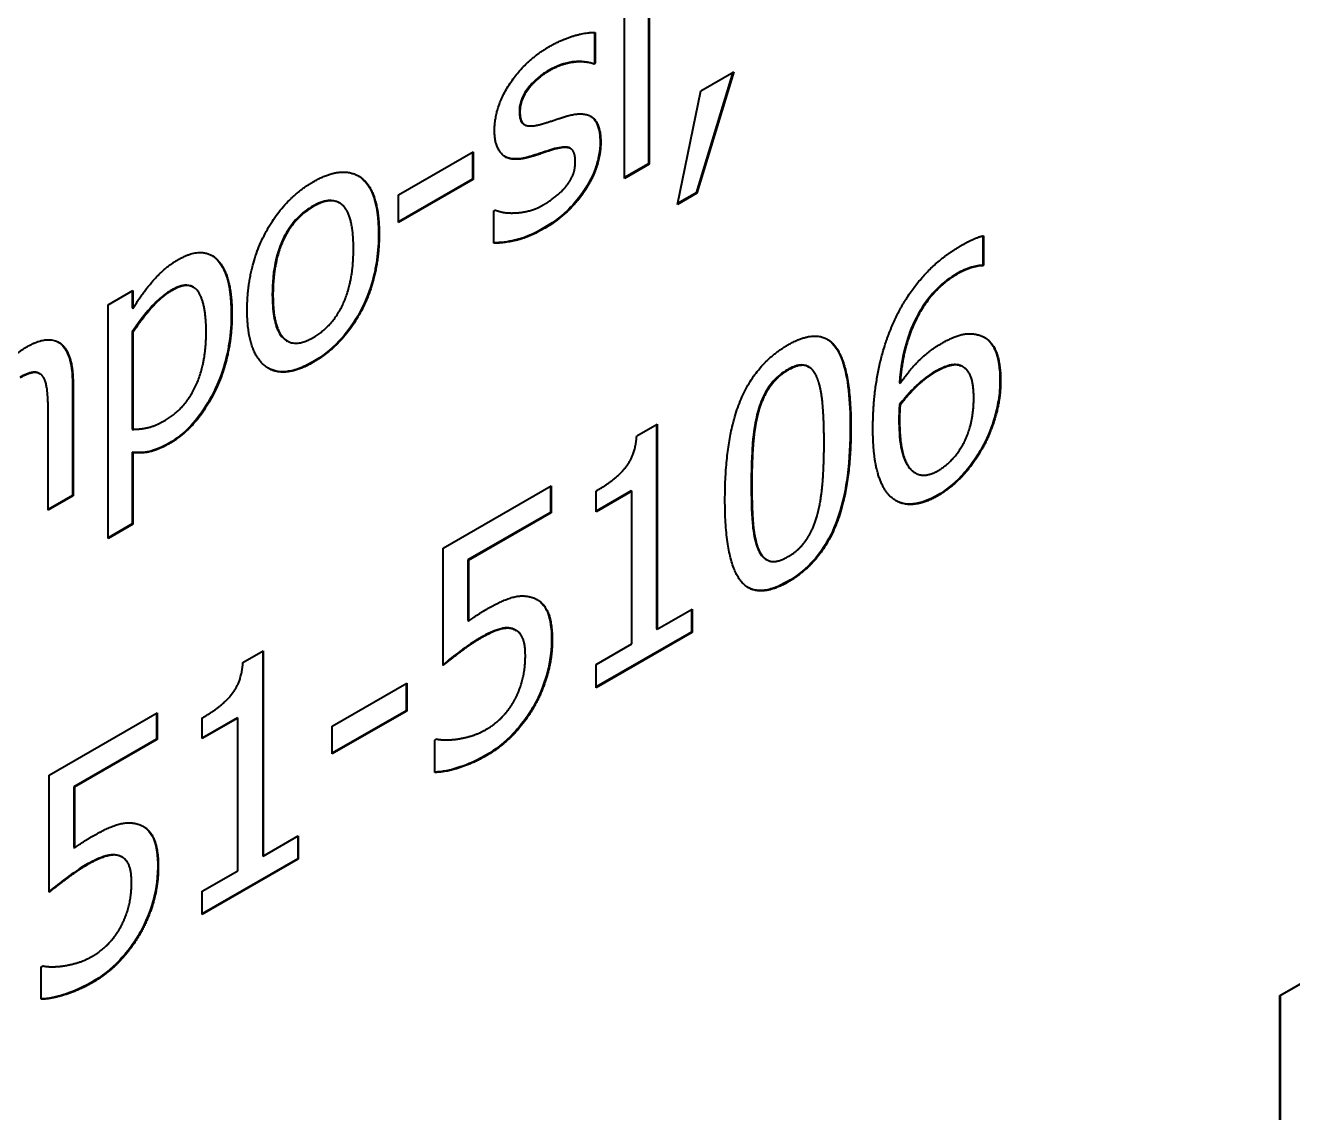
# Model space of a CAD drawing. Header units: millimetres. Extents: x 0 to 4752, y 0 to 3360.
# Drawn here: x 4304.67 to 4316.32, y 2302.83 to 2312.82 of the extents above; entities that cross this region are included whole.
import ezdxf

# ---------------------------------------------------------------- set-up
doc = ezdxf.new("R2010")
doc.units = ezdxf.units.MM
doc.header["$LTSCALE"] = 8
doc.layers.add('가시적인 것(ISO)', color=3, linetype='Continuous', lineweight=40)
doc.layers.add('가시적인 좁은 것(ISO)', color=3, linetype='Continuous', lineweight=35)

msp = doc.modelspace()

# ---------------------------------------------------------------- linework, layer by layer
at = {"layer": '가시적인 것(ISO)'}
for p, q in [((4316.206, 2303.902), (4335.156, 2314.815)), ((4335.162, 2314.811), (4316.211, 2303.899)), ((4310.404, 2313.112), (4310.404, 2311.548)), ((4310.41, 2313.116), (4310.41, 2311.545)), ((4310.181, 2311.413), (4310.181, 2312.984)), ((4309.908, 2312.754), (4309.908, 2312.474)), ((4309.914, 2312.754), (4309.914, 2312.471)), ((4309.908, 2312.474), (4309.896, 2312.467)), ((4309.896, 2312.467), (4309.902, 2312.464)), ((4309.914, 2312.471), (4309.902, 2312.464)), ((4309.908, 2312.474), (4309.914, 2312.471)), ((4311.179, 2312.388), (4310.841, 2311.279)), ((4311.187, 2312.393), (4310.847, 2311.276)), ((4310.883, 2312.218), (4311.187, 2312.393)), ((4310.669, 2311.174), (4310.883, 2312.218)), ((4309.258, 2311.91), (4309.263, 2311.906)), ((4309.683, 2311.69), (4309.688, 2311.686)), ((4308.106, 2311.262), (4308.792, 2311.656)), ((4308.786, 2311.653), (4308.786, 2311.405)), ((4308.792, 2311.656), (4308.792, 2311.402)), ((4309.279, 2311.604), (4309.284, 2311.601)), ((4310.404, 2311.548), (4310.181, 2311.42)), ((4310.41, 2311.545), (4310.181, 2311.413)), ((4310.404, 2311.548), (4310.41, 2311.545)), ((4308.786, 2311.405), (4308.106, 2311.014)), ((4308.792, 2311.402), (4308.106, 2311.007)), ((4308.786, 2311.405), (4308.792, 2311.402)), ((4308.106, 2311.007), (4308.106, 2311.262)), ((4310.847, 2311.276), (4310.669, 2311.174)), ((4310.841, 2311.279), (4310.671, 2311.181)), ((4310.841, 2311.279), (4310.847, 2311.276)), ((4307.558, 2311.191), (4307.563, 2311.188)), ((4308.982, 2311.115), (4308.994, 2311.122)), ((4308.982, 2310.818), (4308.982, 2311.115)), ((4313.477, 2310.884), (4313.477, 2310.619)), ((4313.483, 2310.885), (4313.483, 2310.616)), ((4313.477, 2310.619), (4313.467, 2310.613)), ((4313.467, 2310.613), (4313.472, 2310.61)), ((4313.483, 2310.616), (4313.472, 2310.61)), ((4313.477, 2310.619), (4313.483, 2310.616)), ((4306.215, 2310.416), (4306.221, 2310.413)), ((4305.435, 2310.251), (4305.664, 2310.383)), ((4305.658, 2310.38), (4305.658, 2310.222)), ((4305.664, 2310.383), (4305.664, 2310.218)), ((4305.435, 2308.102), (4305.435, 2310.251)), ((4305.658, 2310.222), (4305.664, 2310.218)), ((4305.658, 2310.001), (4305.664, 2309.998)), ((4305.658, 2310.001), (4305.658, 2309.109)), ((4305.664, 2309.998), (4305.664, 2309.106)), ((4307.076, 2309.921), (4307.082, 2309.918)), ((4304.803, 2309.62), (4304.809, 2309.617)), ((4311.872, 2309.682), (4311.878, 2309.679)), ((4313.264, 2309.694), (4313.27, 2309.691)), ((4313.289, 2309.683), (4313.294, 2309.68)), ((4305.108, 2309.518), (4305.108, 2308.499)), ((4305.114, 2309.515), (4305.114, 2308.496)), ((4312.71, 2309.534), (4312.716, 2309.531)), ((4304.885, 2308.364), (4304.885, 2309.259)), ((4312.71, 2309.333), (4312.716, 2309.329)), ((4310.295, 2309.046), (4310.483, 2309.155)), ((4310.477, 2309.151), (4310.477, 2307.272)), ((4310.483, 2309.155), (4310.483, 2307.269)), ((4305.658, 2309.109), (4305.664, 2309.106)), ((4305.658, 2308.895), (4305.664, 2308.892)), ((4305.658, 2308.895), (4305.658, 2308.237)), ((4305.664, 2308.892), (4305.664, 2308.234)), ((4312.851, 2308.709), (4312.856, 2308.706)), ((4308.514, 2308.014), (4309.507, 2308.586)), ((4309.502, 2308.583), (4309.502, 2308.343)), ((4309.507, 2308.586), (4309.507, 2308.34)), ((4310.244, 2308.54), (4309.921, 2308.354)), ((4309.921, 2308.348), (4309.921, 2308.539)), ((4310.244, 2308.54), (4310.25, 2308.537)), ((4305.108, 2308.499), (4304.885, 2308.37)), ((4305.114, 2308.496), (4304.885, 2308.364)), ((4305.108, 2308.499), (4305.114, 2308.496)), ((4310.25, 2308.537), (4309.921, 2308.348)), ((4310.25, 2307.134), (4310.25, 2308.537)), ((4309.502, 2308.343), (4308.742, 2307.906)), ((4309.507, 2308.34), (4308.747, 2307.902)), ((4309.502, 2308.343), (4309.507, 2308.34)), ((4305.658, 2308.237), (4305.435, 2308.109)), ((4305.664, 2308.234), (4305.435, 2308.102)), ((4305.658, 2308.237), (4305.664, 2308.234)), ((4308.514, 2306.935), (4308.514, 2308.014)), ((4308.742, 2307.906), (4308.747, 2307.902)), ((4308.742, 2307.906), (4308.742, 2307.348)), ((4308.747, 2307.902), (4308.747, 2307.344)), ((4311.485, 2307.91), (4311.49, 2307.907)), ((4310.483, 2307.269), (4310.804, 2307.454)), ((4310.798, 2307.45), (4310.798, 2307.243)), ((4310.804, 2307.454), (4310.804, 2307.24)), ((4308.742, 2307.348), (4308.747, 2307.344)), ((4309.163, 2307.27), (4309.169, 2307.266)), ((4309.181, 2307.261), (4309.187, 2307.258)), ((4310.477, 2307.272), (4310.483, 2307.269)), ((4310.798, 2307.243), (4309.921, 2306.738)), ((4310.804, 2307.24), (4309.921, 2306.731)), ((4310.798, 2307.243), (4310.804, 2307.24)), ((4306.675, 2306.962), (4306.862, 2307.07)), ((4306.857, 2307.066), (4306.857, 2305.187)), ((4306.862, 2307.07), (4306.862, 2305.184)), ((4309.921, 2306.945), (4310.25, 2307.134)), ((4309.921, 2306.731), (4309.921, 2306.945)), ((4307.495, 2306.377), (4308.18, 2306.772)), ((4308.174, 2306.768), (4308.174, 2306.52)), ((4308.18, 2306.772), (4308.18, 2306.517)), ((4304.894, 2305.929), (4305.887, 2306.501)), ((4305.881, 2306.498), (4305.881, 2306.258)), ((4305.887, 2306.501), (4305.887, 2306.255)), ((4306.624, 2306.455), (4306.301, 2306.269)), ((4306.301, 2306.263), (4306.301, 2306.454)), ((4306.629, 2306.452), (4306.301, 2306.263)), ((4306.624, 2306.455), (4306.629, 2306.452)), ((4306.629, 2305.049), (4306.629, 2306.452)), ((4308.174, 2306.52), (4307.495, 2306.129)), ((4308.18, 2306.517), (4307.495, 2306.123)), ((4308.174, 2306.52), (4308.18, 2306.517)), ((4307.495, 2306.123), (4307.495, 2306.377)), ((4305.881, 2306.258), (4305.121, 2305.821)), ((4305.887, 2306.255), (4305.127, 2305.818)), ((4305.881, 2306.258), (4305.887, 2306.255)), ((4308.439, 2306.25), (4308.457, 2306.26)), ((4308.439, 2305.953), (4308.439, 2306.25)), ((4304.894, 2304.851), (4304.894, 2305.929)), ((4305.121, 2305.821), (4305.121, 2305.263)), ((4305.121, 2305.821), (4305.127, 2305.818)), ((4305.127, 2305.818), (4305.127, 2305.26)), ((4306.862, 2305.184), (4307.184, 2305.369)), ((4307.178, 2305.365), (4307.178, 2305.158)), ((4307.184, 2305.369), (4307.184, 2305.155)), ((4305.121, 2305.263), (4305.127, 2305.26)), ((4305.542, 2305.185), (4305.548, 2305.182)), ((4305.561, 2305.176), (4305.567, 2305.173)), ((4306.857, 2305.187), (4306.862, 2305.184)), ((4307.178, 2305.158), (4306.301, 2304.653)), ((4307.184, 2305.155), (4306.301, 2304.646)), ((4306.301, 2304.86), (4306.629, 2305.049)), ((4307.178, 2305.158), (4307.184, 2305.155)), ((4306.301, 2304.646), (4306.301, 2304.86)), ((4304.819, 2304.165), (4304.837, 2304.175)), ((4304.819, 2303.868), (4304.819, 2304.165)), ((4316.206, 2300.435), (4316.206, 2303.902)), ((4316.206, 2303.902), (4316.211, 2303.899)), ((4316.211, 2303.899), (4316.211, 2300.432))]:
    msp.add_line(p, q, dxfattribs=at)
for points, degree in [([(4309.494, 2312.626), (4309.607, 2312.691), (4309.836, 2312.758), (4309.914, 2312.754)], 2), ([(4308.988, 2311.854), (4308.988, 2312.068), (4309.265, 2312.494), (4309.494, 2312.626)], 2), ([(4309.49, 2312.401), (4309.377, 2312.336), (4309.221, 2312.136), (4309.221, 2312.026)], 2), ([(4309.902, 2312.464), (4309.814, 2312.494), (4309.6, 2312.464), (4309.49, 2312.401)], 2), ([(4309.221, 2312.026), (4309.221, 2311.926), (4309.314, 2311.882), (4309.416, 2311.911)], 2), ([(4309.416, 2311.911), (4309.466, 2311.925), (4309.592, 2311.967), (4309.661, 2311.988)], 2), ([(4309.661, 2311.988), (4309.811, 2312.03), (4309.964, 2311.916), (4309.964, 2311.741)], 2), ([(4309.284, 2311.601), (4309.129, 2311.564), (4308.988, 2311.7), (4308.988, 2311.854)], 2), ([(4309.73, 2311.571), (4309.73, 2311.664), (4309.642, 2311.71), (4309.529, 2311.678)], 2), ([(4309.964, 2311.741), (4309.964, 2311.639), (4309.895, 2311.42), (4309.827, 2311.315)], 2), ([(4309.529, 2311.678), (4309.485, 2311.664), (4309.345, 2311.617), (4309.284, 2311.601)], 2), ([(4309.65, 2311.345), (4309.692, 2311.402), (4309.73, 2311.497), (4309.73, 2311.571)], 2), ([(4307.322, 2311.382), (4307.597, 2311.54), (4307.927, 2311.296), (4307.927, 2310.901)], 2), ([(4306.714, 2310.202), (4306.714, 2310.596), (4307.049, 2311.224), (4307.322, 2311.382)], 2), ([(4309.441, 2311.172), (4309.496, 2311.204), (4309.62, 2311.304), (4309.65, 2311.345)], 2), ([(4309.827, 2311.315), (4309.755, 2311.204), (4309.572, 2311.025), (4309.433, 2310.945)], 2), ([(4307.322, 2311.154), (4307.144, 2311.052), (4306.951, 2310.644), (4306.951, 2310.338)], 2), ([(4307.691, 2310.765), (4307.691, 2311.07), (4307.499, 2311.256), (4307.322, 2311.154)], 2), ([(4308.994, 2311.122), (4309.023, 2311.111), (4309.102, 2311.093), (4309.169, 2311.095)], 2), ([(4309.169, 2311.095), (4309.226, 2311.096), (4309.367, 2311.129), (4309.441, 2311.172)], 2), ([(4307.927, 2310.901), (4307.927, 2310.504), (4307.597, 2309.882), (4307.322, 2309.723)], 2), ([(4309.433, 2310.945), (4309.296, 2310.867), (4309.06, 2310.815), (4308.982, 2310.818)], 2), ([(4313.277, 2310.796), (4313.338, 2310.831), (4313.443, 2310.878), (4313.483, 2310.885)], 2), ([(4307.322, 2309.95), (4307.498, 2310.051), (4307.691, 2310.463), (4307.691, 2310.765)], 2), ([(4312.664, 2310.105), (4312.762, 2310.321), (4313.073, 2310.679), (4313.277, 2310.796)], 2), ([(4305.664, 2310.218), (4305.749, 2310.357), (4305.957, 2310.596), (4306.079, 2310.666)], 2), ([(4306.079, 2310.666), (4306.312, 2310.8), (4306.574, 2310.523), (4306.574, 2310.164)], 2), ([(4313.245, 2310.535), (4313.019, 2310.405), (4312.742, 2309.892), (4312.716, 2309.531)], 2), ([(4313.472, 2310.61), (4313.439, 2310.611), (4313.316, 2310.575), (4313.245, 2310.535)], 2), ([(4306.337, 2309.997), (4306.337, 2310.267), (4306.189, 2310.478), (4306.023, 2310.383)], 2), ([(4306.023, 2310.383), (4305.927, 2310.327), (4305.745, 2310.122), (4305.664, 2309.998)], 2), ([(4306.951, 2310.338), (4306.951, 2310.042), (4307.144, 2309.848), (4307.322, 2309.95)], 2), ([(4307.322, 2309.723), (4307.039, 2309.56), (4306.714, 2309.819), (4306.714, 2310.202)], 2), ([(4306.574, 2310.164), (4306.574, 2309.77), (4306.249, 2309.119), (4306.001, 2308.976)], 2), ([(4312.466, 2309.116), (4312.466, 2309.389), (4312.563, 2309.884), (4312.664, 2310.105)], 2), ([(4305.963, 2309.192), (4306.141, 2309.294), (4306.337, 2309.709), (4306.337, 2309.997)], 2), ([(4311.686, 2309.883), (4311.984, 2310.054), (4312.264, 2309.673), (4312.264, 2309.127)], 2), ([(4313.093, 2309.894), (4313.198, 2309.955), (4313.357, 2309.997), (4313.443, 2309.972)], 2), ([(4313.443, 2309.972), (4313.543, 2309.943), (4313.64, 2309.731), (4313.64, 2309.551)], 2), ([(4304.276, 2309.409), (4304.379, 2309.575), (4304.577, 2309.801), (4304.688, 2309.865)], 2), ([(4304.688, 2309.865), (4304.888, 2309.98), (4305.114, 2309.805), (4305.114, 2309.515)], 2), ([(4311.106, 2308.459), (4311.106, 2309.025), (4311.389, 2309.712), (4311.686, 2309.883)], 2), ([(4312.716, 2309.531), (4312.802, 2309.651), (4312.984, 2309.832), (4313.093, 2309.894)], 2), ([(4304.841, 2309.585), (4304.813, 2309.628), (4304.713, 2309.629), (4304.628, 2309.58)], 2), ([(4311.686, 2309.65), (4311.585, 2309.592), (4311.454, 2309.407), (4311.416, 2309.275)], 2), ([(4311.951, 2309.586), (4311.915, 2309.672), (4311.787, 2309.709), (4311.686, 2309.65)], 2), ([(4312.017, 2308.985), (4312.017, 2309.2), (4311.988, 2309.501), (4311.951, 2309.586)], 2), ([(4313.038, 2309.631), (4312.953, 2309.582), (4312.793, 2309.43), (4312.716, 2309.329)], 2), ([(4313.27, 2309.691), (4313.222, 2309.707), (4313.101, 2309.667), (4313.038, 2309.631)], 2), ([(4313.289, 2309.683), (4313.281, 2309.687), (4313.273, 2309.691), (4313.264, 2309.694)], 3), ([(4313.393, 2309.397), (4313.393, 2309.526), (4313.335, 2309.667), (4313.27, 2309.691)], 2), ([(4304.885, 2309.259), (4304.885, 2309.368), (4304.867, 2309.544), (4304.841, 2309.585)], 2), ([(4313.64, 2309.551), (4313.64, 2309.39), (4313.547, 2309.064), (4313.47, 2308.927)], 2), ([(4313.066, 2308.727), (4313.213, 2308.812), (4313.393, 2309.157), (4313.393, 2309.397)], 2), ([(4311.416, 2309.275), (4311.379, 2309.147), (4311.353, 2308.806), (4311.353, 2308.601)], 2), ([(4312.716, 2309.329), (4312.714, 2309.298), (4312.711, 2309.239), (4312.711, 2309.195)], 2), ([(4305.664, 2309.106), (4305.753, 2309.108), (4305.881, 2309.144), (4305.963, 2309.192)], 2), ([(4312.264, 2309.127), (4312.264, 2308.564), (4311.981, 2307.873), (4311.686, 2307.703)], 2), ([(4312.711, 2309.195), (4312.711, 2308.977), (4312.784, 2308.753), (4312.84, 2308.716)], 2), ([(4309.921, 2308.539), (4310.107, 2308.647), (4310.283, 2308.87), (4310.295, 2309.046)], 2), ([(4312.666, 2308.458), (4312.572, 2308.517), (4312.466, 2308.838), (4312.466, 2309.116)], 2), ([(4306.001, 2308.976), (4305.9, 2308.918), (4305.745, 2308.883), (4305.664, 2308.892)], 2), ([(4311.953, 2308.31), (4311.988, 2308.434), (4312.017, 2308.77), (4312.017, 2308.985)], 2), ([(4313.47, 2308.927), (4313.389, 2308.784), (4313.186, 2308.568), (4313.065, 2308.497)], 2), ([(4312.835, 2308.719), (4312.84, 2308.715), (4312.845, 2308.712), (4312.851, 2308.709)], 3), ([(4312.84, 2308.716), (4312.892, 2308.679), (4313.003, 2308.691), (4313.066, 2308.727)], 2), ([(4311.353, 2308.601), (4311.353, 2308.38), (4311.376, 2308.098), (4311.414, 2308.005)], 2), ([(4311.686, 2307.703), (4311.387, 2307.531), (4311.106, 2307.907), (4311.106, 2308.459)], 2), ([(4313.065, 2308.497), (4312.943, 2308.427), (4312.742, 2308.407), (4312.666, 2308.458)], 2), ([(4311.686, 2307.936), (4311.786, 2307.993), (4311.916, 2308.179), (4311.953, 2308.31)], 2), ([(4311.414, 2308.005), (4311.45, 2307.917), (4311.58, 2307.875), (4311.686, 2307.936)], 2), ([(4308.912, 2307.451), (4309.051, 2307.531), (4309.243, 2307.589), (4309.331, 2307.562)], 2), ([(4309.331, 2307.562), (4309.421, 2307.535), (4309.518, 2307.354), (4309.518, 2307.164)], 2), ([(4308.747, 2307.344), (4308.792, 2307.377), (4308.877, 2307.431), (4308.912, 2307.451)], 2), ([(4309.169, 2307.266), (4309.117, 2307.289), (4308.965, 2307.246), (4308.872, 2307.192)], 2), ([(4309.181, 2307.261), (4309.176, 2307.264), (4309.169, 2307.267), (4309.163, 2307.27)], 3), ([(4309.271, 2307.024), (4309.271, 2307.136), (4309.218, 2307.248), (4309.169, 2307.266)], 2), ([(4308.872, 2307.192), (4308.772, 2307.135), (4308.574, 2306.985), (4308.514, 2306.935)], 2), ([(4309.518, 2307.164), (4309.518, 2307.013), (4309.434, 2306.707), (4309.358, 2306.568)], 2), ([(4309.179, 2306.629), (4309.224, 2306.718), (4309.271, 2306.912), (4309.271, 2307.024)], 2), ([(4306.301, 2306.454), (4306.487, 2306.562), (4306.663, 2306.785), (4306.675, 2306.962)], 2), ([(4309.358, 2306.568), (4309.281, 2306.429), (4309.054, 2306.188), (4308.913, 2306.107)], 2), ([(4308.918, 2306.352), (4308.991, 2306.394), (4309.129, 2306.535), (4309.179, 2306.629)], 2), ([(4308.652, 2306.26), (4308.724, 2306.273), (4308.843, 2306.309), (4308.918, 2306.352)], 2), ([(4308.457, 2306.26), (4308.485, 2306.252), (4308.589, 2306.251), (4308.652, 2306.26)], 2), ([(4308.913, 2306.107), (4308.784, 2306.033), (4308.532, 2305.953), (4308.439, 2305.953)], 2), ([(4305.291, 2305.366), (4305.431, 2305.446), (4305.623, 2305.504), (4305.711, 2305.477)], 2), ([(4305.711, 2305.477), (4305.8, 2305.451), (4305.897, 2305.269), (4305.897, 2305.079)], 2), ([(4305.127, 2305.26), (4305.171, 2305.292), (4305.256, 2305.346), (4305.291, 2305.366)], 2), ([(4305.548, 2305.182), (4305.497, 2305.205), (4305.344, 2305.161), (4305.252, 2305.108)], 2), ([(4305.561, 2305.176), (4305.555, 2305.179), (4305.549, 2305.182), (4305.542, 2305.185)], 3), ([(4305.651, 2304.939), (4305.651, 2305.051), (4305.598, 2305.163), (4305.548, 2305.182)], 2), ([(4305.252, 2305.108), (4305.152, 2305.05), (4304.954, 2304.9), (4304.894, 2304.851)], 2), ([(4305.897, 2305.079), (4305.897, 2304.928), (4305.814, 2304.622), (4305.737, 2304.483)], 2), ([(4305.558, 2304.545), (4305.604, 2304.634), (4305.651, 2304.827), (4305.651, 2304.939)], 2), ([(4305.737, 2304.483), (4305.661, 2304.344), (4305.434, 2304.103), (4305.293, 2304.022)], 2), ([(4305.297, 2304.267), (4305.371, 2304.309), (4305.509, 2304.45), (4305.558, 2304.545)], 2), ([(4305.032, 2304.175), (4305.104, 2304.188), (4305.222, 2304.224), (4305.297, 2304.267)], 2), ([(4304.837, 2304.175), (4304.865, 2304.167), (4304.969, 2304.166), (4305.032, 2304.175)], 2), ([(4305.293, 2304.022), (4305.164, 2303.948), (4304.911, 2303.869), (4304.819, 2303.868)], 2)]:
    msp.add_open_spline(points, degree=degree, dxfattribs=at)
for points, knots in [([(4309.484, 2312.404), (4309.453, 2312.387), (4309.422, 2312.366), (4309.364, 2312.318), (4309.338, 2312.292), (4309.283, 2312.229), (4309.267, 2312.203), (4309.246, 2312.166), (4309.236, 2312.141), (4309.219, 2312.085), (4309.216, 2312.056), (4309.216, 2312.029)], [-0.03809161, -0.03809161, -0.03809161, -0.03809161, -0.03300874, -0.03300874, -0.02841118, -0.02841118, -0.02292935, -0.02292935, -0.0124796, -0.0124796, 0, 0, 0, 0]), ([(4309.896, 2312.467), (4309.822, 2312.493), (4309.752, 2312.49), (4309.631, 2312.473), (4309.559, 2312.447), (4309.484, 2312.404)], [-0.06842509, -0.06842509, -0.06842509, -0.06842509, -0.03965883, -0.03965883, 0, 0, 0, 0]), ([(4309.216, 2312.029), (4309.216, 2312.008), (4309.217, 2311.986), (4309.226, 2311.95), (4309.232, 2311.935), (4309.246, 2311.919), (4309.251, 2311.914), (4309.258, 2311.91)], [-0.08964712, -0.08964712, -0.08964712, -0.08964712, -0.06640988, -0.06640988, -0.04463576, -0.04463576, -0.03550573, -0.03550573, -0.03550573, -0.03550573]), ([(4309.87, 2311.984), (4309.87, 2311.984), (4309.87, 2311.984), (4309.891, 2311.971), (4309.915, 2311.949), (4309.951, 2311.863), (4309.958, 2311.805), (4309.958, 2311.744)], [-0.05350551, -0.05350551, -0.05350551, -0.05350551, -0.05306638, -0.05306638, -0.02777285, -0.02777285, 0, 0, 0, 0]), ([(4309.683, 2311.69), (4309.676, 2311.694), (4309.667, 2311.697), (4309.622, 2311.704), (4309.575, 2311.696), (4309.524, 2311.681)], [-0.0370105, -0.0370105, -0.0370105, -0.0370105, -0.02809906, -0.02809906, 0, 0, 0, 0]), ([(4309.958, 2311.744), (4309.958, 2311.707), (4309.954, 2311.668), (4309.939, 2311.582), (4309.927, 2311.541), (4309.892, 2311.441), (4309.86, 2311.378), (4309.821, 2311.318)], [-0.05351654, -0.05351654, -0.05351654, -0.05351654, -0.0409973, -0.0409973, -0.02689996, -0.02689996, 0, 0, 0, 0]), ([(4309.279, 2311.604), (4309.24, 2311.595), (4309.201, 2311.59), (4309.135, 2311.593), (4309.108, 2311.6), (4309.083, 2311.613)], [-0.08866957, -0.08866957, -0.08866957, -0.08866957, -0.06798356, -0.06798356, -0.05093879, -0.05093879, -0.05093879, -0.05093879]), ([(4309.524, 2311.681), (4309.477, 2311.667), (4309.421, 2311.648), (4309.366, 2311.629), (4309.322, 2311.616), (4309.279, 2311.604)], [-0.03004787, -0.03004787, -0.03004787, -0.03004787, -0.02357112, -0.02357112, 0, 0, 0, 0]), ([(4307.733, 2311.437), (4307.736, 2311.436), (4307.739, 2311.434), (4307.785, 2311.404), (4307.831, 2311.357), (4307.907, 2311.17), (4307.922, 2311.039), (4307.922, 2310.904)], [-0.116905, -0.116905, -0.116905, -0.116905, -0.1136226, -0.1136226, -0.0617594, -0.0617594, 0, 0, 0, 0]), ([(4309.821, 2311.318), (4309.754, 2311.214), (4309.69, 2311.149), (4309.59, 2311.051), (4309.508, 2310.995), (4309.427, 2310.948)], [-0.06336077, -0.06336077, -0.06336077, -0.06336077, -0.04312074, -0.04312074, 0, 0, 0, 0]), ([(4307.316, 2311.157), (4307.286, 2311.14), (4307.256, 2311.12), (4307.2, 2311.074), (4307.175, 2311.049), (4307.113, 2310.977), (4307.082, 2310.93), (4307.029, 2310.828), (4307.002, 2310.764), (4306.953, 2310.563), (4306.945, 2310.445), (4306.945, 2310.342)], [-0.1718603, -0.1718603, -0.1718603, -0.1718603, -0.1450483, -0.1450483, -0.1202898, -0.1202898, -0.083085, -0.083085, -0.0475005, -0.0475005, 0, 0, 0, 0]), ([(4307.558, 2311.191), (4307.558, 2311.191), (4307.558, 2311.191), (4307.529, 2311.207), (4307.496, 2311.214), (4307.413, 2311.205), (4307.365, 2311.186), (4307.316, 2311.157)], [-0.04733155, -0.04733155, -0.04733155, -0.04733155, -0.04729209, -0.04729209, -0.02585599, -0.02585599, 0, 0, 0, 0]), ([(4307.922, 2310.904), (4307.922, 2310.827), (4307.917, 2310.746), (4307.895, 2310.59), (4307.88, 2310.515), (4307.833, 2310.363), (4307.795, 2310.26), (4307.68, 2310.061), (4307.623, 2309.984), (4307.481, 2309.836), (4307.399, 2309.774), (4307.316, 2309.726)], [-0.2344064, -0.2344064, -0.2344064, -0.2344064, -0.1790611, -0.1790611, -0.1302839, -0.1302839, -0.0811533, -0.0811533, -0.0439624, -0.0439624, 0, 0, 0, 0]), ([(4309.427, 2310.948), (4309.294, 2310.872), (4309.206, 2310.852), (4309.11, 2310.831), (4309.041, 2310.82), (4308.982, 2310.821)], [-0.05487967, -0.05487967, -0.05487967, -0.05487967, -0.03610513, -0.03610513, -0.00112488, -0.00112488, -0.00112488, -0.00112488]), ([(4306.387, 2310.706), (4306.39, 2310.704), (4306.394, 2310.702), (4306.439, 2310.671), (4306.48, 2310.622), (4306.553, 2310.44), (4306.568, 2310.305), (4306.568, 2310.167)], [-0.1140246, -0.1140246, -0.1140246, -0.1140246, -0.1101388, -0.1101388, -0.0632762, -0.0632762, 0, 0, 0, 0]), ([(4313.239, 2310.538), (4313.177, 2310.502), (4313.115, 2310.456), (4313, 2310.342), (4312.95, 2310.278), (4312.846, 2310.108), (4312.81, 2310.016), (4312.741, 2309.805), (4312.719, 2309.664), (4312.71, 2309.534)], [-0.1305848, -0.1305848, -0.1305848, -0.1305848, -0.1079336, -0.1079336, -0.0862861, -0.0862861, -0.0569744, -0.0569744, 0, 0, 0, 0]), ([(4313.467, 2310.613), (4313.434, 2310.614), (4313.388, 2310.601), (4313.328, 2310.584), (4313.284, 2310.564), (4313.239, 2310.538)], [-0.03255013, -0.03255013, -0.03255013, -0.03255013, -0.02359364, -0.02359364, 0, 0, 0, 0]), ([(4306.215, 2310.416), (4306.215, 2310.416), (4306.214, 2310.416), (4306.192, 2310.429), (4306.166, 2310.434), (4306.099, 2310.426), (4306.058, 2310.409), (4306.018, 2310.386)], [-0.03843862, -0.03843862, -0.03843862, -0.03843862, -0.03818519, -0.03818519, -0.02145576, -0.02145576, 0, 0, 0, 0]), ([(4306.018, 2310.386), (4305.986, 2310.368), (4305.954, 2310.345), (4305.89, 2310.292), (4305.86, 2310.261), (4305.804, 2310.199), (4305.738, 2310.124), (4305.658, 2310.001)], [-0.1791388, -0.1791388, -0.1791388, -0.1791388, -0.1176168, -0.1176168, -0.0548899, -0.0548899, 0, 0, 0, 0]), ([(4306.945, 2310.342), (4306.945, 2310.273), (4306.949, 2310.205), (4306.968, 2310.092), (4306.981, 2310.044), (4307.027, 2309.956), (4307.055, 2309.933), (4307.076, 2309.921)], [-0.09215979, -0.09215979, -0.09215979, -0.09215979, -0.07620997, -0.07620997, -0.06294949, -0.06294949, -0.04700202, -0.04700202, -0.04700202, -0.04700202]), ([(4306.568, 2310.167), (4306.568, 2310.082), (4306.562, 2309.993), (4306.536, 2309.821), (4306.517, 2309.738), (4306.447, 2309.522), (4306.395, 2309.421), (4306.306, 2309.272), (4306.254, 2309.201), (4306.132, 2309.071), (4306.065, 2309.019), (4305.996, 2308.979)], [-0.1439258, -0.1439258, -0.1439258, -0.1439258, -0.1215063, -0.1215063, -0.1015717, -0.1015717, -0.07039, -0.07039, -0.0365438, -0.0365438, 0, 0, 0, 0]), ([(4312.043, 2309.937), (4312.052, 2309.932), (4312.06, 2309.926), (4312.097, 2309.896), (4312.143, 2309.849), (4312.239, 2309.583), (4312.258, 2309.361), (4312.258, 2309.13)], [-0.1967538, -0.1967538, -0.1967538, -0.1967538, -0.1778314, -0.1778314, -0.1056911, -0.1056911, 0, 0, 0, 0]), ([(4313.49, 2309.953), (4313.502, 2309.946), (4313.514, 2309.937), (4313.556, 2309.898), (4313.575, 2309.864), (4313.621, 2309.762), (4313.634, 2309.661), (4313.634, 2309.554)], [-0.06918492, -0.06918492, -0.06918492, -0.06918492, -0.06403429, -0.06403429, -0.0489567, -0.0489567, 0, 0, 0, 0]), ([(4304.977, 2309.908), (4304.98, 2309.906), (4304.983, 2309.905), (4305.014, 2309.884), (4305.045, 2309.851), (4305.099, 2309.713), (4305.108, 2309.616), (4305.108, 2309.518)], [-0.08550858, -0.08550858, -0.08550858, -0.08550858, -0.08197159, -0.08197159, -0.04502634, -0.04502634, 0, 0, 0, 0]), ([(4307.316, 2309.726), (4307.271, 2309.7), (4307.226, 2309.678), (4307.14, 2309.648), (4307.101, 2309.639), (4307.004, 2309.632), (4306.952, 2309.643), (4306.907, 2309.668)], [-0.2485918, -0.2485918, -0.2485918, -0.2485918, -0.2102442, -0.2102442, -0.174715, -0.174715, -0.1206371, -0.1206371, -0.1206371, -0.1206371]), ([(4304.803, 2309.62), (4304.801, 2309.621), (4304.799, 2309.623), (4304.784, 2309.629), (4304.767, 2309.634), (4304.707, 2309.626), (4304.665, 2309.607), (4304.623, 2309.583)], [-0.04126539, -0.04126539, -0.04126539, -0.04126539, -0.03828666, -0.03828666, -0.02245416, -0.02245416, 0, 0, 0, 0]), ([(4311.68, 2309.654), (4311.658, 2309.641), (4311.635, 2309.626), (4311.593, 2309.592), (4311.573, 2309.574), (4311.535, 2309.533), (4311.508, 2309.499), (4311.449, 2309.393), (4311.427, 2309.335), (4311.41, 2309.278)], [-0.08997993, -0.08997993, -0.08997993, -0.08997993, -0.06661875, -0.06661875, -0.04544513, -0.04544513, -0.02339217, -0.02339217, 0, 0, 0, 0]), ([(4311.872, 2309.682), (4311.871, 2309.683), (4311.87, 2309.683), (4311.842, 2309.699), (4311.815, 2309.699), (4311.758, 2309.693), (4311.719, 2309.676), (4311.68, 2309.654)], [-0.03284508, -0.03284508, -0.03284508, -0.03284508, -0.03244493, -0.03244493, -0.02060767, -0.02060767, 0, 0, 0, 0]), ([(4313.033, 2309.634), (4312.976, 2309.601), (4312.921, 2309.56), (4312.833, 2309.476), (4312.778, 2309.421), (4312.71, 2309.333)], [-0.1079572, -0.1079572, -0.1079572, -0.1079572, -0.0425059, -0.0425059, 0, 0, 0, 0]), ([(4313.264, 2309.694), (4313.248, 2309.7), (4313.231, 2309.702), (4313.195, 2309.701), (4313.176, 2309.697), (4313.115, 2309.677), (4313.074, 2309.658), (4313.033, 2309.634)], [-0.04335179, -0.04335179, -0.04335179, -0.04335179, -0.03261415, -0.03261415, -0.02189406, -0.02189406, 0, 0, 0, 0]), ([(4313.634, 2309.554), (4313.634, 2309.496), (4313.629, 2309.435), (4313.611, 2309.319), (4313.597, 2309.258), (4313.548, 2309.1), (4313.511, 2309.014), (4313.464, 2308.931)], [-0.09951917, -0.09951917, -0.09951917, -0.09951917, -0.0648033, -0.0648033, -0.03592276, -0.03592276, 0, 0, 0, 0]), ([(4311.41, 2309.278), (4311.382, 2309.178), (4311.367, 2309.072), (4311.357, 2308.934), (4311.347, 2308.809), (4311.347, 2308.604)], [-0.2872609, -0.2872609, -0.2872609, -0.2872609, -0.0939422, -0.0939422, 0, 0, 0, 0]), ([(4312.71, 2309.333), (4312.709, 2309.312), (4312.708, 2309.292), (4312.707, 2309.264), (4312.705, 2309.239), (4312.705, 2309.198)], [-0.06799961, -0.06799961, -0.06799961, -0.06799961, -0.01890132, -0.01890132, 0, 0, 0, 0]), ([(4312.258, 2309.13), (4312.258, 2308.987), (4312.251, 2308.833), (4312.216, 2308.563), (4312.191, 2308.436), (4312.128, 2308.245), (4312.094, 2308.159), (4312, 2307.998), (4311.952, 2307.933), (4311.828, 2307.804), (4311.754, 2307.749), (4311.68, 2307.707)], [-0.2680321, -0.2680321, -0.2680321, -0.2680321, -0.1780903, -0.1780903, -0.1090851, -0.1090851, -0.0707526, -0.0707526, -0.0392192, -0.0392192, 0, 0, 0, 0]), ([(4312.705, 2309.198), (4312.705, 2309.113), (4312.71, 2309.024), (4312.736, 2308.871), (4312.756, 2308.827), (4312.789, 2308.764), (4312.809, 2308.736), (4312.835, 2308.719)], [-0.06210647, -0.06210647, -0.06210647, -0.06210647, -0.04130619, -0.04130619, -0.02008937, -0.02008937, 0, 0, 0, 0]), ([(4305.996, 2308.979), (4305.902, 2308.926), (4305.845, 2308.91), (4305.761, 2308.891), (4305.708, 2308.889), (4305.658, 2308.895)], [-0.04631278, -0.04631278, -0.04631278, -0.04631278, -0.0307743, -0.0307743, 0, 0, 0, 0]), ([(4313.464, 2308.931), (4313.437, 2308.883), (4313.408, 2308.837), (4313.34, 2308.743), (4313.306, 2308.704), (4313.208, 2308.601), (4313.135, 2308.544), (4313.059, 2308.501)], [-0.06961396, -0.06961396, -0.06961396, -0.06961396, -0.05591575, -0.05591575, -0.04004824, -0.04004824, 0, 0, 0, 0]), ([(4311.347, 2308.604), (4311.347, 2308.487), (4311.35, 2308.354), (4311.363, 2308.198), (4311.372, 2308.098), (4311.409, 2308.008)], [-0.189822, -0.189822, -0.189822, -0.189822, -0.0541151, -0.0541151, 0, 0, 0, 0]), ([(4313.059, 2308.501), (4313.017, 2308.476), (4312.974, 2308.456), (4312.894, 2308.429), (4312.855, 2308.421), (4312.766, 2308.416), (4312.719, 2308.427), (4312.677, 2308.45)], [-0.07891905, -0.07891905, -0.07891905, -0.07891905, -0.05657826, -0.05657826, -0.03546572, -0.03546572, -0.00444952, -0.00444952, -0.00444952, -0.00444952]), ([(4311.409, 2308.008), (4311.418, 2307.985), (4311.429, 2307.964), (4311.455, 2307.932), (4311.469, 2307.919), (4311.485, 2307.91)], [-0.0500509, -0.0500509, -0.0500509, -0.0500509, -0.04141394, -0.04141394, -0.03402, -0.03402, -0.03402, -0.03402]), ([(4311.68, 2307.707), (4311.634, 2307.68), (4311.588, 2307.658), (4311.502, 2307.631), (4311.463, 2307.624), (4311.386, 2307.625), (4311.351, 2307.634), (4311.319, 2307.652)], [-0.4075803, -0.4075803, -0.4075803, -0.4075803, -0.3359098, -0.3359098, -0.270443, -0.270443, -0.2011203, -0.2011203, -0.2011203, -0.2011203]), ([(4309.376, 2307.543), (4309.389, 2307.536), (4309.401, 2307.527), (4309.436, 2307.494), (4309.458, 2307.464), (4309.502, 2307.361), (4309.512, 2307.268), (4309.512, 2307.167)], [-0.08110192, -0.08110192, -0.08110192, -0.08110192, -0.07025254, -0.07025254, -0.04617148, -0.04617148, 0, 0, 0, 0]), ([(4309.163, 2307.27), (4309.145, 2307.277), (4309.126, 2307.281), (4309.075, 2307.282), (4309.048, 2307.274), (4308.98, 2307.255), (4308.923, 2307.228), (4308.867, 2307.196)], [-0.04194345, -0.04194345, -0.04194345, -0.04194345, -0.03703958, -0.03703958, -0.02998323, -0.02998323, 0, 0, 0, 0]), ([(4308.867, 2307.196), (4308.768, 2307.139), (4308.694, 2307.083), (4308.621, 2307.028), (4308.562, 2306.983), (4308.514, 2306.943)], [-0.0408979, -0.0408979, -0.0408979, -0.0408979, -0.02663719, -0.02663719, -0.00101463, -0.00101463, -0.00101463, -0.00101463]), ([(4309.512, 2307.167), (4309.512, 2307.035), (4309.488, 2306.926), (4309.44, 2306.757), (4309.403, 2306.663), (4309.352, 2306.571)], [-0.06969027, -0.06969027, -0.06969027, -0.06969027, -0.03931917, -0.03931917, 0, 0, 0, 0]), ([(4309.352, 2306.571), (4309.326, 2306.524), (4309.298, 2306.48), (4309.226, 2306.382), (4309.187, 2306.339), (4309.081, 2306.226), (4308.995, 2306.161), (4308.908, 2306.11)], [-0.07222758, -0.07222758, -0.07222758, -0.07222758, -0.06095859, -0.06095859, -0.04642311, -0.04642311, 0, 0, 0, 0]), ([(4308.908, 2306.11), (4308.79, 2306.042), (4308.699, 2306.011), (4308.58, 2305.974), (4308.506, 2305.957), (4308.439, 2305.956)], [-0.06600544, -0.06600544, -0.06600544, -0.06600544, -0.04042675, -0.04042675, -0.00111119, -0.00111119, -0.00111119, -0.00111119]), ([(4305.756, 2305.458), (4305.768, 2305.451), (4305.78, 2305.442), (4305.816, 2305.409), (4305.837, 2305.379), (4305.881, 2305.277), (4305.892, 2305.183), (4305.892, 2305.082)], [-0.08110192, -0.08110192, -0.08110192, -0.08110192, -0.07025254, -0.07025254, -0.04617148, -0.04617148, 0, 0, 0, 0]), ([(4305.542, 2305.185), (4305.525, 2305.193), (4305.506, 2305.196), (4305.455, 2305.197), (4305.428, 2305.19), (4305.36, 2305.17), (4305.303, 2305.143), (4305.246, 2305.111)], [-0.04194345, -0.04194345, -0.04194345, -0.04194345, -0.03703958, -0.03703958, -0.02998323, -0.02998323, 0, 0, 0, 0]), ([(4305.246, 2305.111), (4305.147, 2305.054), (4305.074, 2304.998), (4305, 2304.943), (4304.942, 2304.898), (4304.894, 2304.859)], [-0.0408979, -0.0408979, -0.0408979, -0.0408979, -0.02663719, -0.02663719, -0.00101463, -0.00101463, -0.00101463, -0.00101463]), ([(4305.892, 2305.082), (4305.892, 2304.95), (4305.868, 2304.841), (4305.82, 2304.672), (4305.782, 2304.578), (4305.732, 2304.486)], [-0.06969027, -0.06969027, -0.06969027, -0.06969027, -0.03931917, -0.03931917, 0, 0, 0, 0]), ([(4305.732, 2304.486), (4305.706, 2304.44), (4305.677, 2304.395), (4305.606, 2304.297), (4305.567, 2304.254), (4305.461, 2304.141), (4305.375, 2304.076), (4305.287, 2304.025)], [-0.07222758, -0.07222758, -0.07222758, -0.07222758, -0.06095859, -0.06095859, -0.04642311, -0.04642311, 0, 0, 0, 0]), ([(4305.287, 2304.025), (4305.169, 2303.957), (4305.079, 2303.926), (4304.96, 2303.889), (4304.886, 2303.873), (4304.819, 2303.871)], [-0.06600544, -0.06600544, -0.06600544, -0.06600544, -0.04042675, -0.04042675, -0.00111119, -0.00111119, -0.00111119, -0.00111119])]:
    msp.add_open_spline(points, degree=3, knots=knots, dxfattribs=at)
at = {"layer": '가시적인 좁은 것(ISO)'}
for p, q in [((4309.484, 2312.404), (4309.49, 2312.401)), ((4309.216, 2312.029), (4309.221, 2312.026)), ((4309.958, 2311.744), (4309.964, 2311.741)), ((4309.524, 2311.681), (4309.529, 2311.678)), ((4309.821, 2311.318), (4309.827, 2311.315)), ((4307.316, 2311.157), (4307.322, 2311.154)), ((4307.922, 2310.904), (4307.927, 2310.901)), ((4309.427, 2310.948), (4309.433, 2310.945)), ((4313.239, 2310.538), (4313.245, 2310.535)), ((4306.018, 2310.386), (4306.023, 2310.383)), ((4306.945, 2310.342), (4306.951, 2310.338)), ((4306.568, 2310.167), (4306.574, 2310.164)), ((4307.316, 2309.726), (4307.322, 2309.723)), ((4311.68, 2309.654), (4311.686, 2309.65)), ((4313.033, 2309.634), (4313.038, 2309.631)), ((4305.108, 2309.518), (4305.114, 2309.515)), ((4313.634, 2309.554), (4313.64, 2309.551)), ((4311.41, 2309.278), (4311.416, 2309.275)), ((4312.258, 2309.13), (4312.264, 2309.127)), ((4312.705, 2309.198), (4312.711, 2309.195)), ((4305.996, 2308.979), (4306.001, 2308.976)), ((4313.464, 2308.931), (4313.47, 2308.927)), ((4312.835, 2308.719), (4312.84, 2308.716)), ((4311.347, 2308.604), (4311.353, 2308.601)), ((4313.059, 2308.501), (4313.065, 2308.497)), ((4311.409, 2308.008), (4311.414, 2308.005)), ((4311.68, 2307.707), (4311.686, 2307.703)), ((4308.867, 2307.196), (4308.872, 2307.192)), ((4309.512, 2307.167), (4309.518, 2307.164)), ((4309.352, 2306.571), (4309.358, 2306.568)), ((4308.908, 2306.11), (4308.913, 2306.107)), ((4305.246, 2305.111), (4305.252, 2305.108)), ((4305.892, 2305.082), (4305.897, 2305.079)), ((4305.732, 2304.486), (4305.737, 2304.483)), ((4305.287, 2304.025), (4305.293, 2304.022))]:
    msp.add_line(p, q, dxfattribs=at)

doc.saveas('drawing.dxf')
